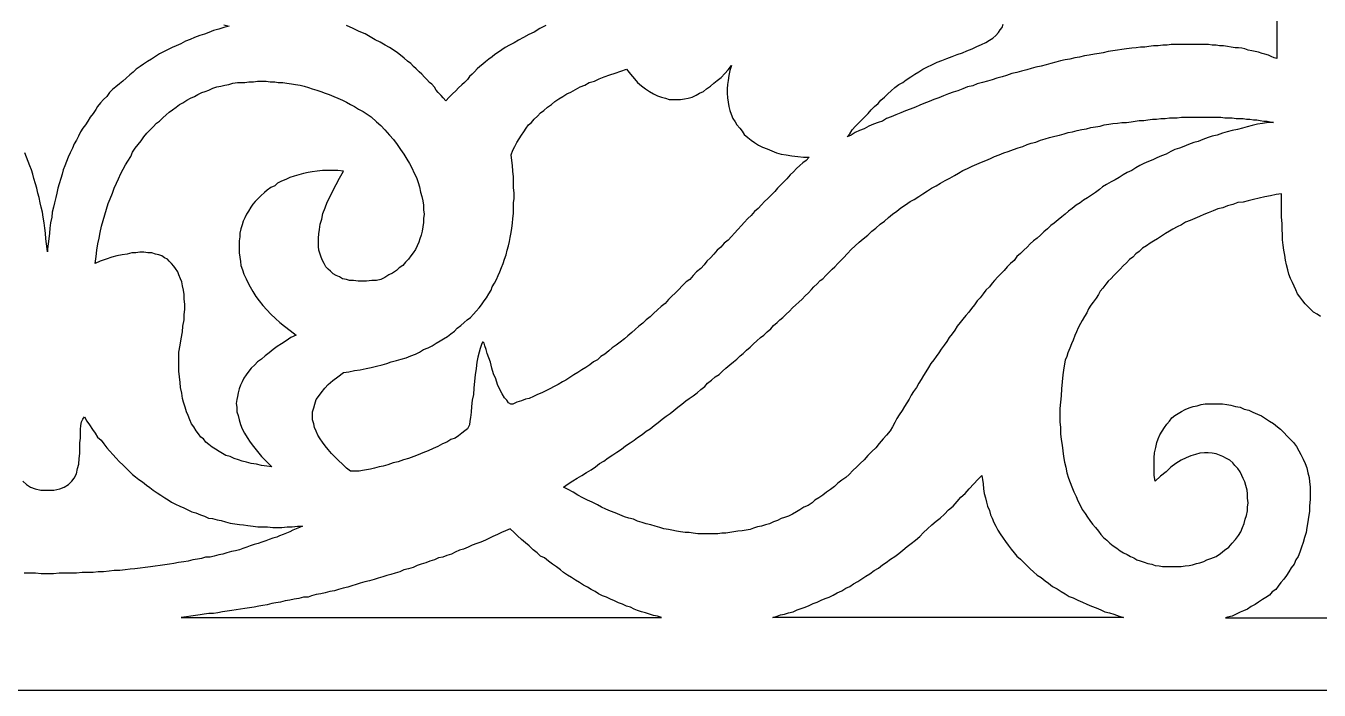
# Model space of a CAD drawing. Extents: x -287 to 294, y -50 to 45.
# Drawn here: x -191.4 to -98.9, y -49.9 to -2.4 of the extents above; entities that cross this region are included whole.
import ezdxf

# ---------------------------------------------------------------- set-up
doc = ezdxf.new("R2010")
doc.units = 0
doc.header["$MEASUREMENT"] = 0
doc.layers.add('LAYER_1', color=18, linetype='CONTINUOUS')

msp = doc.modelspace()

# ---------------------------------------------------------------- linework, layer by layer
at = {"layer": 'LAYER_1'}
for points in [[(-177.197, -2.307), (-176.827, -2.398), (-177.197, -2.488), (-177.566, -2.624), (-177.935, -2.715), (-178.264, -2.85), (-178.592, -2.986), (-178.921, -3.077), (-179.29, -3.212), (-179.618, -3.348), (-179.947, -3.484), (-180.275, -3.665), (-180.603, -3.801), (-180.891, -3.937), (-181.178, -4.073), (-181.465, -4.208), (-181.794, -4.389), (-182.081, -4.57), (-182.368, -4.752), (-182.656, -4.933), (-182.943, -5.114), (-183.189, -5.295), (-183.476, -5.476), (-183.682, -5.702), (-183.928, -5.883), (-184.174, -6.11), (-184.42, -6.336), (-184.667, -6.517), (-184.913, -6.743), (-185.159, -6.924), (-185.365, -7.151), (-185.57, -7.422), (-185.816, -7.649), (-186.021, -7.875), (-186.226, -8.147), (-186.35, -8.373), (-186.555, -8.644), (-186.76, -8.916), (-186.924, -9.188), (-187.088, -9.459), (-187.294, -9.686), (-187.458, -9.957), (-187.581, -10.274), (-187.745, -10.546), (-187.909, -10.817), (-188.032, -11.134), (-188.197, -11.451), (-188.32, -11.768), (-188.443, -12.085), (-188.566, -12.402), (-188.689, -12.673), (-188.771, -12.99), (-188.853, -13.307), (-188.976, -13.669), (-189.059, -13.986), (-189.141, -14.348), (-189.223, -14.665), (-189.305, -15.027), (-189.387, -15.344), (-189.469, -15.706), (-189.51, -16.068), (-189.592, -16.476), (-189.633, -16.838), (-189.674, -17.2), (-189.715, -17.607), (-189.756, -17.969), (-189.797, -18.331), (-189.819, -18.535), (-189.84, -18.331), (-189.881, -17.969), (-189.922, -17.607), (-189.963, -17.2), (-190.004, -16.838), (-190.045, -16.476), (-190.127, -16.068), (-190.168, -15.706), (-190.251, -15.344), (-190.333, -15.027), (-190.415, -14.665), (-190.497, -14.348), (-190.579, -13.986), (-190.661, -13.669), (-190.784, -13.307), (-190.866, -12.99), (-190.948, -12.673), (-191.071, -12.402), (-191.195, -12.085), (-191.318, -11.768), (-191.441, -11.451)], [(-154.173, -2.356), (-154.605, -2.568), (-154.997, -2.822), (-155.39, -2.992), (-155.782, -3.204), (-156.135, -3.416), (-156.449, -3.585), (-156.763, -3.755), (-157.077, -3.924), (-157.313, -4.094), (-157.548, -4.264), (-157.823, -4.433), (-158.019, -4.603), (-158.255, -4.772), (-158.49, -4.942), (-158.686, -5.111), (-158.882, -5.281), (-159.079, -5.45), (-159.275, -5.662), (-159.432, -5.832), (-159.628, -6.001), (-159.785, -6.213), (-159.981, -6.425), (-160.178, -6.595), (-160.413, -6.807), (-160.609, -7.019), (-160.845, -7.231), (-161.08, -7.485), (-161.316, -7.739), (-161.512, -7.527), (-161.669, -7.358), (-161.865, -7.146), (-162.022, -6.976), (-162.14, -6.764), (-162.336, -6.552), (-162.493, -6.425), (-162.689, -6.213), (-162.846, -6.044), (-163.042, -5.832), (-163.239, -5.662), (-163.435, -5.45), (-163.631, -5.281), (-163.827, -5.069), (-164.063, -4.899), (-164.298, -4.687), (-164.573, -4.475), (-164.769, -4.306), (-165.083, -4.094), (-165.358, -3.924), (-165.672, -3.755), (-166.025, -3.543), (-166.378, -3.373), (-166.731, -3.161), (-167.085, -2.949), (-167.516, -2.78), (-167.948, -2.568), (-168.419, -2.356)], [(-101.893, -2.041), (-101.893, -4.712), (-102.098, -4.666), (-102.303, -4.576), (-102.508, -4.485), (-102.755, -4.395), (-102.96, -4.349), (-103.206, -4.259), (-103.452, -4.214), (-103.699, -4.168), (-103.945, -4.123), (-104.191, -4.033), (-104.396, -3.987), (-104.643, -3.942), (-104.889, -3.942), (-105.176, -3.897), (-105.422, -3.852), (-105.71, -3.806), (-105.997, -3.806), (-106.243, -3.761), (-106.531, -3.761), (-106.777, -3.716), (-107.064, -3.716), (-107.352, -3.716), (-107.639, -3.716), (-107.967, -3.716), (-108.255, -3.716), (-108.542, -3.716), (-108.87, -3.716), (-109.157, -3.716), (-109.445, -3.716), (-109.732, -3.761), (-110.06, -3.761), (-110.389, -3.806), (-110.717, -3.806), (-111.046, -3.852), (-111.333, -3.897), (-111.661, -3.897), (-111.949, -3.942), (-112.277, -3.987), (-112.646, -4.033), (-112.975, -4.078), (-113.303, -4.123), (-113.631, -4.168), (-113.96, -4.214), (-114.329, -4.304), (-114.616, -4.349), (-114.945, -4.395), (-115.314, -4.485), (-115.643, -4.531), (-116.012, -4.621), (-116.34, -4.666), (-116.71, -4.757), (-117.038, -4.802), (-117.366, -4.893), (-117.695, -4.983), (-118.064, -5.074), (-118.393, -5.164), (-118.762, -5.255), (-119.131, -5.345), (-119.46, -5.436), (-119.788, -5.526), (-120.157, -5.617), (-120.486, -5.707), (-120.855, -5.798), (-121.225, -5.934), (-121.553, -6.024), (-121.922, -6.115), (-122.251, -6.251), (-122.579, -6.341), (-122.948, -6.432), (-123.318, -6.522), (-123.646, -6.658), (-124.016, -6.749), (-124.344, -6.884), (-124.713, -7.02), (-125.042, -7.111), (-125.37, -7.247), (-125.74, -7.382), (-126.068, -7.518), (-126.437, -7.654), (-126.766, -7.79), (-127.135, -7.926), (-127.422, -8.061), (-127.751, -8.197), (-128.12, -8.333), (-128.448, -8.469), (-128.777, -8.605), (-129.146, -8.74), (-129.475, -8.876), (-129.803, -9.012), (-130.09, -9.193), (-130.419, -9.284), (-130.747, -9.419), (-131.075, -9.555), (-131.404, -9.736), (-131.732, -9.872), (-132.06, -10.008), (-132.348, -10.189), (-132.635, -10.325), (-132.43, -10.098), (-132.266, -9.827), (-132.019, -9.555), (-131.814, -9.329), (-131.568, -9.102), (-131.363, -8.876), (-131.116, -8.65), (-130.911, -8.378), (-130.665, -8.152), (-130.419, -7.926), (-130.213, -7.699), (-129.967, -7.473), (-129.721, -7.247), (-129.475, -7.02), (-129.228, -6.794), (-128.941, -6.568), (-128.654, -6.432), (-128.407, -6.251), (-128.079, -6.024), (-127.792, -5.843), (-127.504, -5.662), (-127.217, -5.481), (-126.889, -5.3), (-126.56, -5.164), (-126.191, -4.983), (-125.863, -4.847), (-125.493, -4.712), (-125.124, -4.576), (-124.754, -4.44), (-124.385, -4.304), (-124.057, -4.168), (-123.687, -4.033), (-123.359, -3.852), (-123.031, -3.716), (-122.702, -3.58), (-122.456, -3.399), (-122.21, -3.263), (-122.004, -3.082), (-121.799, -2.856), (-121.676, -2.675), (-121.553, -2.494), (-121.471, -2.267)], [(-98.777, -23.17), (-99.024, -22.989), (-99.27, -22.853), (-99.475, -22.672), (-99.68, -22.446), (-99.886, -22.265), (-100.05, -22.039), (-100.255, -21.767), (-100.419, -21.541), (-100.542, -21.269), (-100.665, -20.998), (-100.789, -20.726), (-100.912, -20.454), (-101.035, -20.137), (-101.117, -19.821), (-101.199, -19.458), (-101.281, -19.142), (-101.322, -18.779), (-101.404, -18.417), (-101.445, -18.055), (-101.486, -17.693), (-101.486, -17.331), (-101.527, -16.924), (-101.527, -16.516), (-101.568, -16.063), (-101.568, -15.656), (-101.568, -15.203), (-101.568, -14.841), (-101.568, -14.389), (-101.938, -14.434), (-102.348, -14.524), (-102.759, -14.615), (-103.169, -14.706), (-103.58, -14.796), (-103.949, -14.887), (-104.318, -14.977), (-104.688, -15.022), (-105.057, -15.158), (-105.427, -15.249), (-105.755, -15.384), (-106.124, -15.475), (-106.453, -15.611), (-106.822, -15.747), (-107.109, -15.882), (-107.438, -16.018), (-107.766, -16.154), (-108.094, -16.29), (-108.423, -16.426), (-108.71, -16.607), (-109.038, -16.742), (-109.326, -16.924), (-109.572, -17.059), (-109.859, -17.24), (-110.147, -17.421), (-110.434, -17.603), (-110.721, -17.784), (-110.968, -17.919), (-111.214, -18.1), (-111.501, -18.282), (-111.747, -18.508), (-111.994, -18.689), (-112.199, -18.915), (-112.445, -19.096), (-112.65, -19.323), (-112.897, -19.549), (-113.102, -19.775), (-113.307, -20.002), (-113.553, -20.228), (-113.759, -20.454), (-113.964, -20.635), (-114.128, -20.862), (-114.333, -21.133), (-114.538, -21.36), (-114.662, -21.586), (-114.826, -21.858), (-115.031, -22.129), (-115.195, -22.356), (-115.359, -22.627), (-115.482, -22.899), (-115.647, -23.17), (-115.811, -23.442), (-115.934, -23.668), (-116.098, -23.985), (-116.221, -24.257), (-116.344, -24.528), (-116.468, -24.845), (-116.591, -25.117), (-116.714, -25.434), (-116.837, -25.751), (-116.919, -26.022), (-117.042, -26.294), (-117.124, -26.837), (-117.206, -27.335), (-117.247, -27.833), (-117.288, -28.331), (-117.329, -28.829), (-117.371, -29.281), (-117.412, -29.734), (-117.412, -30.187), (-117.412, -30.685), (-117.371, -31.092), (-117.371, -31.545), (-117.329, -31.952), (-117.247, -32.359), (-117.206, -32.767), (-117.165, -33.174), (-117.083, -33.582), (-117.001, -33.944), (-116.919, -34.351), (-116.796, -34.713), (-116.673, -35.03), (-116.55, -35.347), (-116.427, -35.709), (-116.262, -36.026), (-116.139, -36.343), (-115.975, -36.66), (-115.811, -36.977), (-115.606, -37.248), (-115.441, -37.52), (-115.277, -37.746), (-115.072, -38.018), (-114.867, -38.244), (-114.662, -38.516), (-114.497, -38.742), (-114.292, -38.968), (-114.046, -39.149), (-113.841, -39.376), (-113.594, -39.557), (-113.348, -39.738), (-113.102, -39.919), (-112.856, -40.055), (-112.609, -40.191), (-112.363, -40.326), (-112.117, -40.417), (-111.912, -40.553), (-111.665, -40.643), (-111.378, -40.734), (-111.132, -40.824), (-110.844, -40.87), (-110.598, -40.96), (-110.311, -41.005), (-110.065, -41.051), (-109.777, -41.051), (-109.531, -41.051), (-109.285, -41.051), (-108.997, -41.051), (-108.751, -41.051), (-108.464, -41.005), (-108.177, -40.96), (-107.93, -40.915), (-107.643, -40.824), (-107.397, -40.779), (-107.109, -40.688), (-106.904, -40.553), (-106.617, -40.462), (-106.247, -40.326), (-105.919, -40.1), (-105.632, -39.874), (-105.344, -39.647), (-105.098, -39.376), (-104.852, -39.104), (-104.647, -38.833), (-104.483, -38.561), (-104.359, -38.244), (-104.236, -37.972), (-104.154, -37.656), (-104.072, -37.384), (-103.99, -37.067), (-103.99, -36.796), (-103.949, -36.479), (-103.99, -36.162), (-103.99, -35.845), (-104.031, -35.573), (-104.113, -35.256), (-104.195, -34.985), (-104.318, -34.759), (-104.4, -34.532), (-104.524, -34.261), (-104.688, -34.034), (-104.893, -33.808), (-105.057, -33.627), (-105.262, -33.446), (-105.509, -33.31), (-105.755, -33.174), (-106.001, -33.084), (-106.247, -32.993), (-106.535, -32.948), (-106.822, -32.903), (-107.068, -32.903), (-107.397, -32.948), (-107.725, -33.038), (-108.053, -33.129), (-108.382, -33.265), (-108.751, -33.446), (-109.121, -33.672), (-109.49, -33.944), (-109.818, -34.261), (-110.229, -34.577), (-110.598, -34.94), (-110.68, -34.532), (-110.68, -34.08), (-110.68, -33.672), (-110.68, -33.265), (-110.639, -32.903), (-110.557, -32.541), (-110.475, -32.178), (-110.393, -31.907), (-110.27, -31.635), (-110.106, -31.364), (-109.941, -31.092), (-109.777, -30.866), (-109.572, -30.639), (-109.408, -30.413), (-109.203, -30.232), (-108.956, -30.096), (-108.71, -29.96), (-108.464, -29.825), (-108.177, -29.689), (-107.889, -29.598), (-107.602, -29.553), (-107.315, -29.462), (-107.027, -29.417), (-106.74, -29.417), (-106.453, -29.417), (-106.124, -29.417), (-105.796, -29.417), (-105.468, -29.462), (-105.18, -29.508), (-104.852, -29.598), (-104.524, -29.643), (-104.236, -29.779), (-103.908, -29.87), (-103.621, -30.006), (-103.292, -30.141), (-103.005, -30.277), (-102.718, -30.458), (-102.43, -30.639), (-102.143, -30.82), (-101.856, -31.047), (-101.65, -31.228), (-101.404, -31.454), (-101.158, -31.726), (-100.912, -31.952), (-100.706, -32.178), (-100.501, -32.45), (-100.337, -32.767), (-100.173, -33.038), (-100.009, -33.355), (-99.886, -33.672), (-99.762, -33.989), (-99.68, -34.351), (-99.598, -34.668), (-99.557, -34.985), (-99.516, -35.347), (-99.516, -35.8), (-99.516, -36.252), (-99.557, -36.705), (-99.557, -37.112), (-99.639, -37.52), (-99.68, -37.837), (-99.762, -38.244), (-99.803, -38.606), (-99.927, -38.968), (-100.009, -39.33), (-100.132, -39.647), (-100.255, -40.009), (-100.378, -40.326), (-100.542, -40.553), (-100.665, -40.87), (-100.871, -41.141), (-101.035, -41.413), (-101.199, -41.684), (-101.404, -41.956), (-101.609, -42.182), (-101.815, -42.454), (-101.979, -42.68), (-102.225, -42.861), (-102.43, -43.088), (-102.677, -43.269), (-102.923, -43.404), (-103.21, -43.586), (-103.456, -43.767), (-103.744, -43.902), (-103.99, -44.083), (-104.277, -44.219), (-104.524, -44.31), (-104.811, -44.446), (-105.098, -44.581), (-105.427, -44.672), (-105.566, -44.716), (-93.13, -44.716)], [(-191.563, -34.95), (-191.317, -35.176), (-191.03, -35.357), (-190.701, -35.493), (-190.291, -35.583), (-189.839, -35.583), (-189.818, -35.583), (-189.796, -35.583), (-189.345, -35.583), (-188.935, -35.493), (-188.606, -35.357), (-188.319, -35.176), (-188.073, -34.95), (-187.908, -34.723), (-187.744, -34.406), (-187.662, -34.044), (-187.58, -33.727), (-187.539, -33.32), (-187.498, -32.958), (-187.498, -32.596), (-187.498, -32.188), (-187.457, -31.872), (-187.457, -31.555), (-187.457, -31.238), (-187.416, -30.966), (-187.375, -30.695), (-187.293, -30.514), (-187.17, -30.332), (-187.005, -30.649), (-186.8, -30.921), (-186.595, -31.238), (-186.39, -31.509), (-186.226, -31.781), (-185.979, -32.007), (-185.774, -32.279), (-185.569, -32.551), (-185.364, -32.777), (-185.117, -33.048), (-184.912, -33.275), (-184.666, -33.546), (-184.42, -33.773), (-184.173, -33.999), (-183.968, -34.225), (-183.722, -34.452), (-183.517, -34.633), (-183.27, -34.814), (-183.024, -34.995), (-182.737, -35.221), (-182.491, -35.402), (-182.244, -35.583), (-181.957, -35.764), (-181.711, -35.946), (-181.423, -36.127), (-181.177, -36.262), (-180.931, -36.443), (-180.644, -36.579), (-180.356, -36.715), (-180.069, -36.851), (-179.782, -36.987), (-179.494, -37.122), (-179.207, -37.213), (-178.879, -37.349), (-178.591, -37.439), (-178.304, -37.575), (-178.017, -37.62), (-177.688, -37.711), (-177.401, -37.756), (-177.073, -37.847), (-176.744, -37.937), (-176.416, -37.982), (-176.088, -38.028), (-175.8, -38.073), (-175.472, -38.118), (-175.103, -38.164), (-174.774, -38.209), (-174.405, -38.209), (-174.076, -38.209), (-173.707, -38.254), (-173.379, -38.254), (-173.05, -38.254), (-172.681, -38.209), (-172.311, -38.209), (-171.942, -38.164), (-171.573, -38.164), (-171.778, -38.254), (-172.024, -38.345), (-172.27, -38.435), (-172.476, -38.571), (-172.722, -38.661), (-172.968, -38.752), (-173.214, -38.843), (-173.42, -38.933), (-173.707, -39.024), (-173.953, -39.114), (-174.2, -39.205), (-174.487, -39.295), (-174.733, -39.386), (-175.02, -39.476), (-175.308, -39.567), (-175.554, -39.657), (-175.841, -39.748), (-176.088, -39.838), (-176.375, -39.929), (-176.662, -39.974), (-176.991, -40.065), (-177.278, -40.155), (-177.565, -40.201), (-177.894, -40.291), (-178.181, -40.382), (-178.509, -40.382), (-178.797, -40.472), (-179.084, -40.517), (-179.412, -40.563), (-179.741, -40.653), (-180.069, -40.698), (-180.438, -40.744), (-180.767, -40.834), (-181.095, -40.88), (-181.423, -40.925), (-181.752, -40.97), (-182.121, -41.015), (-182.45, -41.061), (-182.819, -41.106), (-183.188, -41.151), (-183.558, -41.196), (-183.886, -41.242), (-184.255, -41.287), (-184.625, -41.332), (-185.035, -41.332), (-185.405, -41.377), (-185.815, -41.423), (-186.185, -41.423), (-186.554, -41.468), (-186.964, -41.468), (-187.334, -41.468), (-187.744, -41.513), (-188.155, -41.513), (-188.606, -41.513), (-188.976, -41.513), (-189.386, -41.559), (-189.796, -41.559), (-189.818, -41.559), (-189.839, -41.559), (-190.25, -41.559), (-190.66, -41.513), (-191.03, -41.513), (-191.481, -41.513)], [(-286.506, -49.882), (293.621, -49.882)]]:
    msp.add_lwpolyline(points, dxfattribs=at)
for points in [[(-135.344, -11.773), (-135.549, -12), (-135.795, -12.181), (-136.001, -12.362), (-136.247, -12.588), (-136.452, -12.814), (-136.698, -13.041), (-136.945, -13.312), (-137.15, -13.539), (-137.396, -13.765), (-137.601, -13.991), (-137.807, -14.218), (-138.053, -14.489), (-138.299, -14.716), (-138.545, -14.942), (-138.751, -15.168), (-138.997, -15.44), (-139.243, -15.666), (-139.489, -15.938), (-139.736, -16.164), (-139.982, -16.436), (-140.187, -16.662), (-140.433, -16.934), (-140.68, -17.205), (-140.885, -17.432), (-141.131, -17.703), (-141.419, -17.929), (-141.665, -18.201), (-141.911, -18.427), (-142.157, -18.699), (-142.404, -18.971), (-142.65, -19.197), (-142.855, -19.468), (-143.101, -19.74), (-143.389, -19.966), (-143.635, -20.238), (-143.881, -20.51), (-144.127, -20.691), (-144.415, -20.962), (-144.661, -21.234), (-144.907, -21.46), (-145.195, -21.732), (-145.4, -21.958), (-145.646, -22.23), (-145.933, -22.456), (-146.18, -22.682), (-146.467, -22.954), (-146.713, -23.18), (-147.001, -23.407), (-147.247, -23.633), (-147.534, -23.859), (-147.78, -24.086), (-148.027, -24.312), (-148.314, -24.538), (-148.56, -24.765), (-148.848, -24.991), (-149.135, -25.217), (-149.422, -25.398), (-149.669, -25.625), (-149.956, -25.851), (-150.243, -26.032), (-150.489, -26.258), (-150.777, -26.394), (-151.023, -26.621), (-151.31, -26.802), (-151.598, -26.983), (-151.885, -27.164), (-152.172, -27.345), (-152.46, -27.526), (-152.747, -27.707), (-152.993, -27.843), (-153.28, -28.024), (-153.568, -28.16), (-153.896, -28.341), (-154.183, -28.477), (-154.471, -28.612), (-154.758, -28.748), (-155.045, -28.884), (-155.374, -29.02), (-155.62, -29.065), (-155.907, -29.201), (-156.236, -29.291), (-156.523, -29.427), (-156.687, -29.427), (-156.851, -29.337), (-156.974, -29.156), (-157.139, -28.974), (-157.303, -28.703), (-157.467, -28.386), (-157.631, -28.024), (-157.754, -27.616), (-157.918, -27.254), (-158.042, -26.847), (-158.124, -26.44), (-158.247, -26.123), (-158.37, -25.806), (-158.452, -25.534), (-158.534, -25.263), (-158.575, -25.082), (-158.657, -24.991), (-158.698, -24.991), (-158.78, -25.172), (-158.863, -25.444), (-158.945, -25.715), (-159.027, -26.077), (-159.109, -26.44), (-159.15, -26.892), (-159.232, -27.345), (-159.273, -27.798), (-159.314, -28.295), (-159.355, -28.748), (-159.437, -29.156), (-159.478, -29.608), (-159.519, -30.016), (-159.56, -30.378), (-159.601, -30.649), (-159.642, -30.921), (-159.724, -31.102), (-159.765, -31.193), (-159.971, -31.328), (-160.176, -31.509), (-160.422, -31.69), (-160.668, -31.872), (-160.956, -31.962), (-161.243, -32.143), (-161.571, -32.279), (-161.9, -32.46), (-162.228, -32.596), (-162.598, -32.777), (-162.967, -32.913), (-163.295, -33.048), (-163.624, -33.184), (-163.993, -33.32), (-164.362, -33.411), (-164.732, -33.546), (-165.101, -33.637), (-165.471, -33.773), (-165.799, -33.863), (-166.086, -33.909), (-166.415, -33.999), (-166.702, -34.09), (-166.989, -34.135), (-167.277, -34.18), (-167.523, -34.225), (-167.769, -34.225), (-167.974, -34.225), (-168.139, -34.225), (-168.426, -33.999), (-168.713, -33.727), (-169.001, -33.456), (-169.247, -33.23), (-169.493, -32.958), (-169.739, -32.686), (-169.945, -32.415), (-170.15, -32.143), (-170.314, -31.917), (-170.478, -31.645), (-170.601, -31.374), (-170.724, -31.102), (-170.765, -30.83), (-170.848, -30.559), (-170.848, -30.287), (-170.848, -29.97), (-170.765, -29.699), (-170.683, -29.427), (-170.601, -29.11), (-170.437, -28.884), (-170.232, -28.612), (-169.986, -28.295), (-169.739, -28.024), (-169.411, -27.752), (-169.042, -27.481), (-168.631, -27.164), (-168.262, -27.119), (-167.851, -27.028), (-167.441, -26.983), (-167.03, -26.892), (-166.661, -26.802), (-166.292, -26.711), (-165.881, -26.621), (-165.553, -26.53), (-165.224, -26.394), (-164.855, -26.304), (-164.527, -26.213), (-164.157, -26.123), (-163.829, -25.987), (-163.501, -25.851), (-163.213, -25.715), (-162.926, -25.534), (-162.598, -25.398), (-162.31, -25.263), (-162.023, -25.082), (-161.736, -24.9), (-161.489, -24.765), (-161.202, -24.584), (-160.956, -24.403), (-160.71, -24.221), (-160.504, -23.995), (-160.258, -23.814), (-160.012, -23.588), (-159.807, -23.407), (-159.56, -23.226), (-159.355, -22.999), (-159.15, -22.773), (-158.945, -22.547), (-158.78, -22.32), (-158.575, -22.049), (-158.411, -21.822), (-158.247, -21.551), (-158.083, -21.279), (-158.001, -21.053), (-157.836, -20.781), (-157.713, -20.51), (-157.59, -20.238), (-157.467, -19.966), (-157.344, -19.65), (-157.221, -19.378), (-157.139, -19.061), (-157.016, -18.744), (-156.933, -18.427), (-156.851, -18.111), (-156.769, -17.794), (-156.728, -17.522), (-156.646, -17.16), (-156.605, -16.843), (-156.564, -16.481), (-156.523, -16.164), (-156.482, -15.802), (-156.482, -15.44), (-156.482, -15.032), (-156.441, -14.716), (-156.441, -14.353), (-156.482, -13.946), (-156.482, -13.584), (-156.482, -13.176), (-156.523, -12.769), (-156.564, -12.362), (-156.605, -12), (-156.646, -11.592), (-156.523, -11.275), (-156.4, -11.004), (-156.236, -10.732), (-156.071, -10.46), (-155.907, -10.189), (-155.743, -9.963), (-155.579, -9.691), (-155.415, -9.465), (-155.21, -9.284), (-155.004, -9.057), (-154.758, -8.831), (-154.553, -8.605), (-154.307, -8.423), (-154.06, -8.197), (-153.773, -8.016), (-153.527, -7.79), (-153.239, -7.609), (-152.952, -7.428), (-152.665, -7.247), (-152.377, -7.111), (-152.049, -6.93), (-151.721, -6.749), (-151.392, -6.613), (-151.064, -6.432), (-150.695, -6.341), (-150.366, -6.16), (-149.997, -6.024), (-149.586, -5.889), (-149.217, -5.753), (-148.807, -5.617), (-148.396, -5.481), (-148.109, -5.843), (-147.822, -6.16), (-147.616, -6.432), (-147.329, -6.658), (-147.042, -6.884), (-146.754, -7.065), (-146.467, -7.247), (-146.18, -7.382), (-145.892, -7.473), (-145.605, -7.563), (-145.359, -7.654), (-145.113, -7.654), (-144.825, -7.654), (-144.538, -7.654), (-144.251, -7.609), (-144.004, -7.563), (-143.717, -7.473), (-143.43, -7.337), (-143.183, -7.201), (-142.896, -7.065), (-142.691, -6.884), (-142.404, -6.703), (-142.157, -6.477), (-141.911, -6.296), (-141.624, -6.07), (-141.378, -5.798), (-141.131, -5.526), (-140.885, -5.21), (-141.008, -5.572), (-141.09, -5.934), (-141.131, -6.296), (-141.172, -6.568), (-141.213, -6.884), (-141.213, -7.201), (-141.172, -7.518), (-141.131, -7.835), (-141.09, -8.152), (-141.008, -8.423), (-140.926, -8.695), (-140.803, -9.012), (-140.639, -9.238), (-140.516, -9.465), (-140.31, -9.691), (-140.146, -9.917), (-139.982, -10.144), (-139.736, -10.37), (-139.489, -10.551), (-139.243, -10.732), (-138.956, -10.913), (-138.669, -11.049), (-138.34, -11.185), (-138.012, -11.321), (-137.683, -11.456), (-137.355, -11.547), (-136.986, -11.592), (-136.575, -11.683), (-136.165, -11.728), (-135.754, -11.773)], [(-172.038, -24.493), (-172.407, -24.674), (-172.736, -24.9), (-173.064, -25.127), (-173.392, -25.308), (-173.68, -25.534), (-173.967, -25.761), (-174.254, -25.987), (-174.501, -26.213), (-174.788, -26.394), (-174.993, -26.621), (-175.239, -26.847), (-175.403, -27.073), (-175.609, -27.345), (-175.773, -27.571), (-175.896, -27.843), (-176.019, -28.069), (-176.101, -28.341), (-176.183, -28.612), (-176.224, -28.884), (-176.265, -29.11), (-176.306, -29.382), (-176.265, -29.653), (-176.265, -29.97), (-176.183, -30.242), (-176.101, -30.559), (-176.019, -30.876), (-175.896, -31.193), (-175.732, -31.509), (-175.527, -31.826), (-175.321, -32.143), (-175.075, -32.46), (-174.788, -32.822), (-174.501, -33.184), (-174.131, -33.546), (-173.762, -33.909), (-174.131, -33.863), (-174.501, -33.818), (-174.87, -33.727), (-175.239, -33.682), (-175.568, -33.592), (-175.896, -33.501), (-176.142, -33.411), (-176.471, -33.32), (-176.758, -33.184), (-177.045, -33.094), (-177.292, -32.958), (-177.538, -32.822), (-177.784, -32.641), (-178.03, -32.505), (-178.277, -32.324), (-178.482, -32.143), (-178.646, -31.917), (-178.851, -31.781), (-179.015, -31.555), (-179.18, -31.328), (-179.344, -31.057), (-179.508, -30.83), (-179.631, -30.559), (-179.754, -30.242), (-179.877, -29.97), (-179.959, -29.653), (-180.083, -29.291), (-180.165, -29.02), (-180.206, -28.658), (-180.288, -28.25), (-180.329, -27.888), (-180.37, -27.481), (-180.411, -27.073), (-180.411, -26.621), (-180.411, -26.213), (-180.411, -25.715), (-180.329, -25.217), (-180.247, -24.765), (-180.165, -24.267), (-180.124, -23.859), (-180.042, -23.407), (-180.042, -23.045), (-180, -22.637), (-180, -22.275), (-180.042, -21.913), (-180.042, -21.596), (-180.083, -21.279), (-180.165, -20.962), (-180.206, -20.691), (-180.288, -20.464), (-180.411, -20.193), (-180.493, -19.966), (-180.657, -19.74), (-180.78, -19.559), (-180.945, -19.378), (-181.109, -19.197), (-181.232, -19.061), (-181.437, -18.971), (-181.642, -18.835), (-181.847, -18.744), (-182.094, -18.699), (-182.34, -18.608), (-182.627, -18.608), (-182.915, -18.563), (-183.202, -18.563), (-183.489, -18.608), (-183.777, -18.608), (-184.105, -18.699), (-184.474, -18.744), (-184.844, -18.835), (-185.213, -18.925), (-185.624, -19.061), (-186.034, -19.197), (-186.403, -19.378), (-186.321, -18.88), (-186.28, -18.427), (-186.198, -17.975), (-186.116, -17.567), (-186.034, -17.16), (-185.952, -16.707), (-185.829, -16.3), (-185.706, -15.892), (-185.583, -15.485), (-185.459, -15.078), (-185.336, -14.761), (-185.172, -14.353), (-185.049, -13.991), (-184.885, -13.629), (-184.721, -13.312), (-184.556, -12.95), (-184.392, -12.633), (-184.228, -12.316), (-184.064, -12.045), (-183.859, -11.728), (-183.736, -11.411), (-183.53, -11.139), (-183.325, -10.868), (-183.12, -10.596), (-182.915, -10.325), (-182.709, -10.053), (-182.463, -9.827), (-182.258, -9.6), (-182.012, -9.329), (-181.806, -9.193), (-181.56, -8.967), (-181.314, -8.74), (-181.109, -8.559), (-180.862, -8.378), (-180.616, -8.197), (-180.37, -8.016), (-180.124, -7.88), (-179.836, -7.699), (-179.59, -7.563), (-179.303, -7.428), (-179.056, -7.292), (-178.769, -7.156), (-178.523, -7.065), (-178.277, -6.975), (-177.989, -6.839), (-177.702, -6.749), (-177.415, -6.703), (-177.127, -6.613), (-176.84, -6.568), (-176.553, -6.477), (-176.224, -6.432), (-175.978, -6.432), (-175.691, -6.432), (-175.403, -6.386), (-175.075, -6.386), (-174.788, -6.341), (-174.501, -6.341), (-174.172, -6.341), (-173.885, -6.386), (-173.556, -6.386), (-173.31, -6.432), (-172.982, -6.432), (-172.695, -6.477), (-172.366, -6.522), (-172.079, -6.568), (-171.751, -6.613), (-171.463, -6.703), (-171.135, -6.794), (-170.889, -6.884), (-170.56, -6.975), (-170.273, -7.065), (-169.945, -7.201), (-169.657, -7.292), (-169.329, -7.428), (-169.042, -7.563), (-168.713, -7.699), (-168.426, -7.835), (-168.139, -8.016), (-167.851, -8.152), (-167.564, -8.333), (-167.236, -8.514), (-166.948, -8.695), (-166.661, -8.876), (-166.292, -9.238), (-165.963, -9.51), (-165.676, -9.827), (-165.348, -10.189), (-165.06, -10.506), (-164.814, -10.868), (-164.568, -11.23), (-164.321, -11.547), (-164.116, -11.909), (-163.911, -12.226), (-163.747, -12.543), (-163.583, -12.905), (-163.418, -13.222), (-163.295, -13.584), (-163.213, -13.901), (-163.131, -14.263), (-163.049, -14.58), (-162.967, -14.897), (-162.926, -15.213), (-162.926, -15.53), (-162.885, -15.847), (-162.926, -16.164), (-162.926, -16.436), (-162.967, -16.753), (-163.008, -17.069), (-163.09, -17.341), (-163.172, -17.613), (-163.254, -17.839), (-163.377, -18.111), (-163.501, -18.382), (-163.665, -18.608), (-163.829, -18.835), (-163.993, -19.061), (-164.198, -19.287), (-164.404, -19.514), (-164.65, -19.695), (-164.855, -19.876), (-165.142, -20.057), (-165.389, -20.193), (-165.676, -20.374), (-165.963, -20.51), (-166.292, -20.6), (-166.62, -20.6), (-166.989, -20.645), (-167.318, -20.645), (-167.605, -20.645), (-167.933, -20.6), (-168.221, -20.6), (-168.426, -20.51), (-168.713, -20.464), (-168.918, -20.329), (-169.165, -20.238), (-169.37, -20.102), (-169.575, -19.921), (-169.739, -19.785), (-169.904, -19.604), (-170.027, -19.378), (-170.15, -19.152), (-170.232, -18.925), (-170.314, -18.699), (-170.396, -18.427), (-170.437, -18.156), (-170.437, -17.839), (-170.437, -17.567), (-170.396, -17.25), (-170.355, -16.934), (-170.314, -16.571), (-170.191, -16.209), (-170.109, -15.802), (-169.945, -15.395), (-169.821, -14.987), (-169.616, -14.625), (-169.411, -14.172), (-169.165, -13.72), (-168.918, -13.267), (-168.631, -12.769), (-169.042, -12.724), (-169.411, -12.724), (-169.78, -12.724), (-170.15, -12.724), (-170.519, -12.769), (-170.889, -12.814), (-171.176, -12.86), (-171.504, -12.95), (-171.833, -13.041), (-172.161, -13.131), (-172.489, -13.222), (-172.777, -13.358), (-173.064, -13.493), (-173.351, -13.629), (-173.556, -13.81), (-173.844, -13.946), (-174.09, -14.127), (-174.295, -14.308), (-174.542, -14.534), (-174.747, -14.716), (-174.952, -14.942), (-175.116, -15.123), (-175.28, -15.349), (-175.445, -15.621), (-175.568, -15.847), (-175.691, -16.119), (-175.814, -16.345), (-175.896, -16.617), (-175.978, -16.888), (-176.06, -17.205), (-176.06, -17.477), (-176.101, -17.748), (-176.101, -18.02), (-176.101, -18.292), (-176.101, -18.608), (-176.06, -18.925), (-176.019, -19.242), (-175.978, -19.514), (-175.855, -19.831), (-175.773, -20.147), (-175.609, -20.464), (-175.486, -20.736), (-175.321, -21.053), (-175.116, -21.37), (-174.911, -21.732), (-174.665, -22.049), (-174.418, -22.366), (-174.131, -22.682), (-173.844, -22.999), (-173.515, -23.316), (-173.187, -23.588), (-172.859, -23.859), (-172.448, -24.176)], [(-102.139, -9.284), (-102.508, -9.284), (-102.919, -9.374), (-103.288, -9.419), (-103.658, -9.51), (-104.027, -9.6), (-104.355, -9.691), (-104.725, -9.781), (-105.094, -9.872), (-105.463, -9.963), (-105.792, -10.053), (-106.161, -10.189), (-106.531, -10.279), (-106.818, -10.37), (-107.187, -10.506), (-107.516, -10.642), (-107.844, -10.732), (-108.213, -10.868), (-108.542, -11.004), (-108.87, -11.139), (-109.199, -11.23), (-109.486, -11.366), (-109.814, -11.547), (-110.143, -11.683), (-110.471, -11.818), (-110.758, -11.954), (-111.087, -12.09), (-111.415, -12.226), (-111.702, -12.362), (-111.99, -12.543), (-112.277, -12.724), (-112.605, -12.86), (-112.893, -13.041), (-113.18, -13.222), (-113.467, -13.403), (-113.754, -13.539), (-114.083, -13.72), (-114.37, -13.901), (-114.575, -14.082), (-114.863, -14.308), (-115.15, -14.489), (-115.437, -14.67), (-115.725, -14.851), (-115.971, -15.032), (-116.258, -15.213), (-116.546, -15.44), (-116.792, -15.621), (-117.038, -15.847), (-117.284, -16.028), (-117.531, -16.255), (-117.818, -16.481), (-118.064, -16.662), (-118.31, -16.888), (-118.557, -17.115), (-118.803, -17.341), (-119.049, -17.567), (-119.296, -17.748), (-119.542, -17.975), (-119.747, -18.201), (-119.993, -18.427), (-120.24, -18.654), (-120.486, -18.88), (-120.691, -19.152), (-120.937, -19.378), (-121.184, -19.604), (-121.389, -19.876), (-121.635, -20.102), (-121.84, -20.329), (-122.087, -20.6), (-122.251, -20.781), (-122.456, -21.053), (-122.702, -21.279), (-122.907, -21.551), (-123.113, -21.822), (-123.318, -22.049), (-123.523, -22.32), (-123.728, -22.592), (-123.934, -22.863), (-124.139, -23.09), (-124.344, -23.361), (-124.549, -23.588), (-124.754, -23.859), (-124.919, -24.131), (-125.124, -24.403), (-125.329, -24.674), (-125.493, -24.946), (-125.698, -25.217), (-125.904, -25.489), (-126.068, -25.761), (-126.273, -26.032), (-126.437, -26.258), (-126.642, -26.53), (-126.807, -26.802), (-127.012, -27.119), (-127.176, -27.39), (-127.34, -27.662), (-127.504, -27.933), (-127.669, -28.25), (-127.874, -28.522), (-128.038, -28.793), (-128.202, -29.065), (-128.366, -29.337), (-128.531, -29.608), (-128.695, -29.88), (-128.9, -30.197), (-129.064, -30.468), (-129.228, -30.74), (-129.392, -31.057), (-129.557, -31.328), (-129.803, -31.645), (-130.049, -31.917), (-130.337, -32.234), (-130.583, -32.551), (-130.87, -32.822), (-131.157, -33.094), (-131.404, -33.411), (-131.691, -33.682), (-131.937, -33.909), (-132.225, -34.18), (-132.471, -34.452), (-132.717, -34.678), (-133.004, -34.859), (-133.292, -35.085), (-133.538, -35.312), (-133.825, -35.538), (-134.113, -35.719), (-134.359, -35.946), (-134.646, -36.127), (-134.934, -36.308), (-135.139, -36.489), (-135.426, -36.67), (-135.713, -36.806), (-136.001, -36.987), (-136.247, -37.122), (-136.534, -37.303), (-136.822, -37.439), (-137.109, -37.53), (-137.355, -37.62), (-137.601, -37.756), (-137.889, -37.847), (-138.176, -37.982), (-138.463, -38.073), (-138.751, -38.164), (-139.038, -38.209), (-139.325, -38.299), (-139.572, -38.39), (-139.859, -38.435), (-140.146, -38.48), (-140.433, -38.526), (-140.721, -38.571), (-141.008, -38.616), (-141.295, -38.661), (-141.583, -38.661), (-141.87, -38.707), (-142.157, -38.707), (-142.445, -38.707), (-142.732, -38.707), (-143.019, -38.707), (-143.307, -38.707), (-143.635, -38.661), (-143.922, -38.616), (-144.21, -38.616), (-144.538, -38.571), (-144.825, -38.526), (-145.154, -38.435), (-145.4, -38.39), (-145.728, -38.345), (-146.016, -38.254), (-146.344, -38.164), (-146.672, -38.073), (-147.001, -37.982), (-147.288, -37.892), (-147.616, -37.801), (-147.904, -37.666), (-148.232, -37.575), (-148.56, -37.485), (-148.889, -37.349), (-149.217, -37.213), (-149.545, -37.077), (-149.874, -36.941), (-150.202, -36.806), (-150.489, -36.625), (-150.859, -36.443), (-151.187, -36.308), (-151.516, -36.127), (-151.885, -35.946), (-152.213, -35.719), (-152.583, -35.538), (-152.911, -35.357), (-152.583, -35.131), (-152.254, -34.904), (-151.926, -34.723), (-151.598, -34.542), (-151.269, -34.316), (-150.941, -34.135), (-150.613, -33.909), (-150.325, -33.682), (-150.038, -33.501), (-149.71, -33.275), (-149.381, -33.048), (-149.094, -32.867), (-148.766, -32.641), (-148.478, -32.415), (-148.15, -32.188), (-147.863, -32.007), (-147.616, -31.826), (-147.288, -31.6), (-147.001, -31.374), (-146.713, -31.193), (-146.426, -30.966), (-146.139, -30.74), (-145.851, -30.514), (-145.564, -30.287), (-145.277, -30.106), (-145.03, -29.88), (-144.743, -29.653), (-144.456, -29.427), (-144.169, -29.201), (-143.922, -29.02), (-143.635, -28.839), (-143.348, -28.612), (-143.101, -28.386), (-142.814, -28.16), (-142.609, -27.933), (-142.322, -27.707), (-142.075, -27.481), (-141.788, -27.3), (-141.542, -27.073), (-141.295, -26.847), (-141.008, -26.621), (-140.762, -26.394), (-140.516, -26.213), (-140.269, -25.987), (-140.064, -25.806), (-139.818, -25.579), (-139.572, -25.353), (-139.325, -25.127), (-139.079, -24.9), (-138.833, -24.674), (-138.586, -24.493), (-138.34, -24.267), (-138.094, -24.04), (-137.889, -23.814), (-137.642, -23.588), (-137.437, -23.407), (-137.232, -23.226), (-136.986, -22.999), (-136.739, -22.773), (-136.534, -22.547), (-136.288, -22.32), (-136.083, -22.139), (-135.836, -21.913), (-135.631, -21.687), (-135.385, -21.46), (-135.18, -21.234), (-135.016, -21.053), (-134.769, -20.826), (-134.564, -20.6), (-134.359, -20.464), (-134.154, -20.238), (-133.948, -20.012), (-133.702, -19.785), (-133.497, -19.604), (-133.292, -19.378), (-133.086, -19.152), (-132.881, -18.971), (-132.594, -18.654), (-132.348, -18.382), (-132.06, -18.111), (-131.773, -17.839), (-131.486, -17.613), (-131.157, -17.341), (-130.87, -17.069), (-130.583, -16.843), (-130.254, -16.571), (-129.967, -16.345), (-129.68, -16.074), (-129.392, -15.847), (-129.064, -15.621), (-128.777, -15.395), (-128.448, -15.168), (-128.12, -14.942), (-127.833, -14.806), (-127.504, -14.58), (-127.217, -14.399), (-126.889, -14.172), (-126.601, -13.991), (-126.273, -13.81), (-125.945, -13.629), (-125.616, -13.448), (-125.288, -13.267), (-124.96, -13.086), (-124.672, -12.905), (-124.344, -12.724), (-124.016, -12.588), (-123.687, -12.407), (-123.359, -12.271), (-123.031, -12.135), (-122.702, -12), (-122.374, -11.864), (-122.087, -11.728), (-121.758, -11.592), (-121.43, -11.456), (-121.101, -11.366), (-120.732, -11.23), (-120.404, -11.094), (-120.075, -11.004), (-119.747, -10.868), (-119.46, -10.777), (-119.131, -10.687), (-118.803, -10.551), (-118.475, -10.46), (-118.146, -10.37), (-117.777, -10.279), (-117.449, -10.189), (-117.12, -10.098), (-116.833, -10.008), (-116.504, -9.963), (-116.176, -9.872), (-115.848, -9.781), (-115.519, -9.736), (-115.191, -9.646), (-114.863, -9.6), (-114.534, -9.555), (-114.247, -9.465), (-113.919, -9.419), (-113.631, -9.374), (-113.303, -9.329), (-112.975, -9.284), (-112.646, -9.284), (-112.318, -9.238), (-112.031, -9.193), (-111.743, -9.148), (-111.415, -9.148), (-111.128, -9.102), (-110.799, -9.057), (-110.512, -9.057), (-110.184, -9.012), (-109.896, -9.012), (-109.568, -8.967), (-109.322, -8.967), (-109.034, -8.967), (-108.706, -8.921), (-108.419, -8.921), (-108.131, -8.921), (-107.844, -8.921), (-107.557, -8.921), (-107.269, -8.921), (-106.982, -8.921), (-106.736, -8.921), (-106.449, -8.921), (-106.161, -8.921), (-105.915, -8.921), (-105.628, -8.967), (-105.34, -8.967), (-105.094, -8.967), (-104.807, -9.012), (-104.56, -9.012), (-104.314, -9.012), (-104.068, -9.057), (-103.822, -9.057), (-103.575, -9.102), (-103.329, -9.102), (-103.083, -9.148), (-102.837, -9.193), (-102.59, -9.193), (-102.385, -9.238)], [(-137.93, -44.681), (-137.642, -44.591), (-137.396, -44.501), (-137.109, -44.456), (-136.822, -44.365), (-136.493, -44.275), (-136.206, -44.139), (-135.919, -44.048), (-135.631, -43.958), (-135.344, -43.822), (-135.057, -43.686), (-134.769, -43.596), (-134.482, -43.46), (-134.195, -43.324), (-133.907, -43.233), (-133.62, -43.098), (-133.333, -42.917), (-133.004, -42.781), (-132.717, -42.6), (-132.43, -42.464), (-132.184, -42.283), (-131.855, -42.102), (-131.568, -41.921), (-131.281, -41.74), (-130.993, -41.559), (-130.706, -41.332), (-130.378, -41.151), (-130.09, -40.925), (-129.844, -40.744), (-129.516, -40.517), (-129.228, -40.336), (-128.941, -40.11), (-128.654, -39.884), (-128.325, -39.612), (-128.038, -39.386), (-127.751, -39.159), (-127.422, -38.888), (-127.176, -38.616), (-126.889, -38.345), (-126.56, -38.073), (-126.273, -37.801), (-125.986, -37.575), (-125.657, -37.303), (-125.37, -36.987), (-125.042, -36.715), (-124.754, -36.398), (-124.508, -36.081), (-124.18, -35.81), (-123.893, -35.493), (-123.564, -35.131), (-123.277, -34.814), (-122.99, -34.542), (-122.948, -34.814), (-122.907, -35.131), (-122.866, -35.493), (-122.825, -35.81), (-122.743, -36.127), (-122.661, -36.443), (-122.579, -36.715), (-122.456, -37.032), (-122.374, -37.349), (-122.251, -37.575), (-122.128, -37.892), (-122.004, -38.164), (-121.84, -38.435), (-121.676, -38.707), (-121.471, -39.024), (-121.307, -39.25), (-121.101, -39.522), (-120.896, -39.793), (-120.691, -40.065), (-120.486, -40.291), (-120.24, -40.517), (-119.993, -40.744), (-119.788, -40.97), (-119.542, -41.196), (-119.296, -41.423), (-119.049, -41.649), (-118.762, -41.83), (-118.475, -42.056), (-118.228, -42.238), (-117.941, -42.464), (-117.613, -42.645), (-117.325, -42.826), (-117.038, -43.007), (-116.751, -43.188), (-116.463, -43.279), (-116.135, -43.46), (-115.807, -43.596), (-115.478, -43.731), (-115.15, -43.867), (-114.822, -44.003), (-114.493, -44.139), (-114.206, -44.275), (-113.878, -44.365), (-113.549, -44.456), (-113.18, -44.591), (-112.854, -44.681)], [(-180.241, -44.681), (-145.892, -44.681), (-146.18, -44.591), (-146.467, -44.546), (-146.754, -44.456), (-147.042, -44.365), (-147.329, -44.275), (-147.616, -44.184), (-147.863, -44.093), (-148.109, -43.958), (-148.396, -43.867), (-148.683, -43.731), (-148.971, -43.641), (-149.258, -43.505), (-149.545, -43.369), (-149.833, -43.233), (-150.12, -43.143), (-150.407, -43.007), (-150.654, -42.826), (-150.941, -42.69), (-151.187, -42.509), (-151.474, -42.373), (-151.762, -42.192), (-152.049, -42.011), (-152.336, -41.83), (-152.624, -41.649), (-152.911, -41.468), (-153.116, -41.287), (-153.404, -41.061), (-153.691, -40.88), (-153.978, -40.653), (-154.266, -40.427), (-154.553, -40.291), (-154.799, -40.065), (-155.086, -39.838), (-155.374, -39.567), (-155.62, -39.34), (-155.907, -39.114), (-156.195, -38.843), (-156.441, -38.616), (-156.728, -38.345), (-157.057, -38.48), (-157.344, -38.616), (-157.631, -38.752), (-157.96, -38.888), (-158.206, -39.024), (-158.493, -39.159), (-158.821, -39.295), (-159.109, -39.386), (-159.437, -39.522), (-159.724, -39.657), (-160.053, -39.793), (-160.34, -39.884), (-160.668, -40.019), (-160.915, -40.155), (-161.243, -40.246), (-161.53, -40.382), (-161.859, -40.427), (-162.146, -40.563), (-162.474, -40.653), (-162.762, -40.789), (-163.09, -40.88), (-163.377, -40.97), (-163.665, -41.106), (-163.993, -41.196), (-164.321, -41.287), (-164.609, -41.423), (-164.937, -41.513), (-165.265, -41.604), (-165.553, -41.694), (-165.84, -41.785), (-166.168, -41.875), (-166.456, -41.966), (-166.784, -42.056), (-167.112, -42.147), (-167.441, -42.238), (-167.728, -42.328), (-168.057, -42.419), (-168.344, -42.509), (-168.672, -42.6), (-169.001, -42.69), (-169.288, -42.781), (-169.616, -42.826), (-169.945, -42.917), (-170.273, -43.007), (-170.601, -43.052), (-170.93, -43.143), (-171.176, -43.233), (-171.504, -43.233), (-171.833, -43.324), (-172.161, -43.369), (-172.489, -43.46), (-172.818, -43.505), (-173.146, -43.596), (-173.474, -43.641), (-173.762, -43.686), (-174.09, -43.777), (-174.418, -43.822), (-174.706, -43.867), (-175.034, -43.958), (-175.362, -44.003), (-175.691, -44.048), (-176.019, -44.093), (-176.306, -44.139), (-176.635, -44.184), (-176.963, -44.229), (-177.292, -44.275), (-177.62, -44.365), (-177.948, -44.41), (-178.277, -44.41), (-178.605, -44.456), (-178.892, -44.501), (-179.221, -44.546), (-179.549, -44.591), (-179.877, -44.637)]]:
    msp.add_lwpolyline(points, close=True, dxfattribs=at)

doc.saveas('drawing.dxf')
